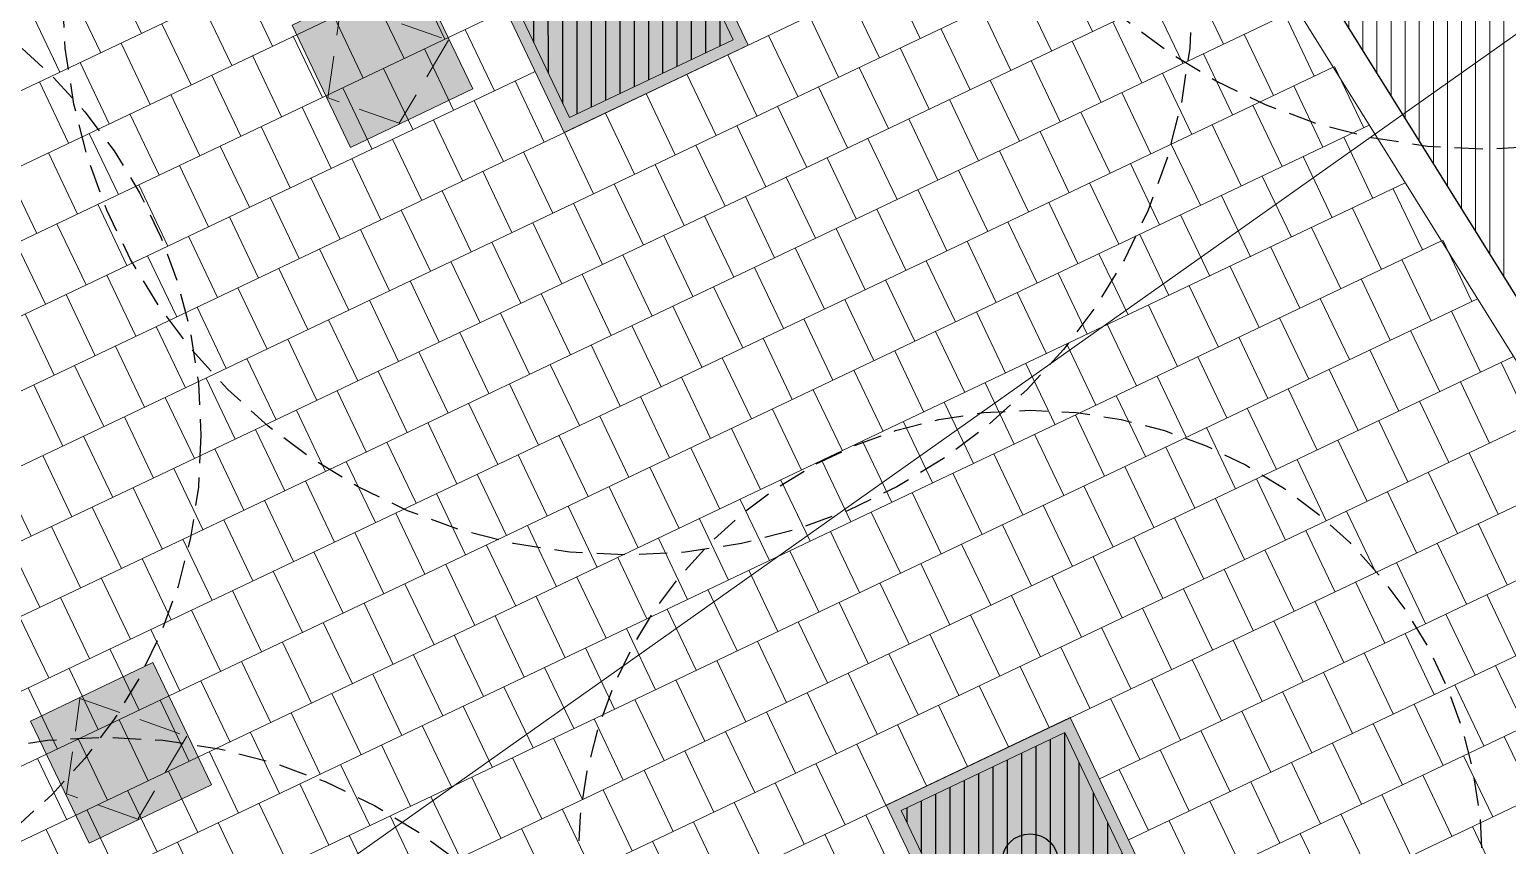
# Model space of a CAD drawing. Header units: metres. Extents: x 678805 to 1359287, y 2747329 to 5497370.
# Drawn here: x 679666.2 to 679679.28, y 2748553.04 to 2748560.27 of the extents above; entities that cross this region are included whole.
import ezdxf
from ezdxf.enums import TextEntityAlignment as Align

# ---------------------------------------------------------------- set-up
doc = ezdxf.new("R2010")
doc.units = ezdxf.units.M
doc.linetypes.add('XREF_MON_HSC_FURNITURE$0$DASHED2', pattern=[0.375, 0.25, -0.125])
doc.linetypes.add('XREF_MON_SFT_TREES$0$HIDDEN', pattern=[0.375, 0.25, -0.125])
for name, color, linetype in [('00_XREF_MON_HSC_PAVEMENT', 7, 'Continuous'), ('00_XREF_TWQ_BUILDINGS', 7, 'Continuous'), ('00_XREF_TWQ_SFT_TREES', 7, 'Continuous'), ('XREF_MON_GENERAL_LAYOUT$0$02-L-Edge Line Step -10cm', 6, 'Continuous'), ('XREF_MON_HSC_PAVEMENT$0$03-TR-Tree Pit_Green', 74, 'Continuous'), ('XREF_MON_SFT_TREES$0$SL_TREE_CANOPY', 251, 'XREF_MON_SFT_TREES$0$HIDDEN'), ('XREF_MON_SFT_TREES$0$SL_TREE_TRUNK', 251, 'Continuous')]:
    doc.layers.add(name, color=color, linetype=linetype)
for name, color, linetype, true_color in [('02-L-Waterfeatures 01', 7, 'Continuous', 0x4da6ff), ('XREF_MON_HSC_PAVEMENT$0$03-TR-Tree Pit_White', 7, 'Continuous', 0xfcfcfc), ('XREF_MON_SFT_TREES$0$SL_TREE_ACACIA_NILOTICA', 7, 'Continuous', 0x264d00), ('XREF_MON_SFT_TREES$0$SL_TREE_ALBIZIA_LEBBECK', 7, 'Continuous', 0xa3a300), ('XREF_MON_SFT_TREES$0$SL_TREE_CERCIDIUM_FLORIDUM', 7, 'Continuous', 0xe0e000)]:
    doc.layers.add(name, color=color, linetype=linetype, true_color=true_color)
for name, color, linetype, lineweight in [('XREF_MON_GENERAL_LAYOUT$0$02-L-Level Curves 1m', 37, 'Continuous', 5), ('XREF_MON_GENERAL_LAYOUT$0$02-L-Material Change', 251, 'Continuous', 5), ('XREF_MON_GENERAL_LAYOUT$0$04-BK-Tree Pit', 6, 'Continuous', 5), ('XREF_MON_HSC_FURNITURE$0$02-L-Furnitures  type 1', 8, 'Continuous', 13), ('XREF_MON_HSC_PAVEMENT$0$04-BK-Tree Pit', 6, 'Continuous', 5)]:
    doc.layers.add(name, color=color, linetype=linetype, lineweight=lineweight)
for name, color, linetype, lineweight, true_color in [('XREF_MON_HSC_PAVEMENT$0$02-L-Joints-Paviment_07_Precast Concrete Blocks 60X40', 7, 'Continuous', 5, 0x999999), ('XREF_MON_HSC_PAVEMENT$0$03-TR-Pavement_02_Sealed Gravel', 7, 'Continuous', 5, 0x38321e), ('XREF_MON_HSC_PAVEMENT$0$03-TR-Pavement_07_Precast Concrete Blocks 60X40', 7, 'Continuous', 5, 0x999999)]:
    doc.layers.add(name, color=color, linetype=linetype, lineweight=lineweight, true_color=true_color)
doc.layers.get('XREF_MON_SFT_TREES$0$SL_TREE_ACACIA_NILOTICA').off()
doc.layers.get('XREF_MON_SFT_TREES$0$SL_TREE_ALBIZIA_LEBBECK').off()
doc.layers.get('XREF_MON_SFT_TREES$0$SL_TREE_CERCIDIUM_FLORIDUM').off()
doc.styles.add('XREF_MON_GENERAL_LAYOUT$0$Standard', font='arial.ttf')

# ---------------------------------------------------------------- blocks, each defined once
blk = doc.blocks.new('XREF_MON_SFT_TREES$0$Albizia_lebbeck')
at = {"layer": 'XREF_MON_SFT_TREES$0$SL_TREE_CANOPY', "linetype": 'XREF_MON_SFT_TREES$0$HIDDEN'}
blk.add_circle((0, 0), 5, dxfattribs=at)
blk = doc.blocks.new('XREF_MON_SFT_TREES$0$cercidium_floridum')
h = blk.add_hatch()
h.set_pattern_fill('ANSI31', color=256, scale=0.1)
edge = h.paths.add_edge_path()
edge.add_arc((0, 0), 4.5, -25.4481, 334.5519)
at = {"layer": 'XREF_MON_SFT_TREES$0$SL_TREE_TRUNK'}
h = blk.add_hatch(color=256, dxfattribs=at)
h.dxf.hatch_style = 1
edge = h.paths.add_edge_path()
edge.add_arc((0, 0), 0.25, 0, 360)
at = {"layer": 'XREF_MON_SFT_TREES$0$SL_TREE_CANOPY', "linetype": 'XREF_MON_SFT_TREES$0$HIDDEN'}
blk.add_circle((0, 0), 4.5, dxfattribs=at)
at = {"layer": 'XREF_MON_SFT_TREES$0$SL_TREE_TRUNK'}
blk.add_circle((0, 0), 0.25, dxfattribs=at)
blk = doc.blocks.new('XREF_MON_SFT_TREES$0$Acacia_nilotica')
h = blk.add_hatch()
h.set_pattern_fill('ANSI31', color=256, scale=0.1)
edge = h.paths.add_edge_path()
edge.add_arc((0, 0), 4, 0, 360)
at = {"layer": 'XREF_MON_SFT_TREES$0$SL_TREE_TRUNK'}
h = blk.add_hatch(color=256, dxfattribs=at)
h.dxf.hatch_style = 1
edge = h.paths.add_edge_path()
edge.add_arc((0, 0), 0.25, 0, 360)
at = {"layer": 'XREF_MON_SFT_TREES$0$SL_TREE_CANOPY', "linetype": 'XREF_MON_SFT_TREES$0$HIDDEN'}
blk.add_circle((0, 0), 4, dxfattribs=at)
at = {"layer": 'XREF_MON_SFT_TREES$0$SL_TREE_TRUNK'}
blk.add_circle((0, 0), 0.25, dxfattribs=at)
blk = doc.blocks.new('XREF_MON_SFT_TREES')
at = {"layer": 'XREF_MON_SFT_TREES$0$SL_TREE_ACACIA_NILOTICA', "rotation": 25.44812939262281}
blk.add_blockref('XREF_MON_SFT_TREES$0$Acacia_nilotica', (679675.055, 2748552.895), dxfattribs=at)
at = {"layer": 'XREF_MON_SFT_TREES$0$SL_TREE_ALBIZIA_LEBBECK', "rotation": 25.44812939262281}
for p in [(679679.084, 2748564.205), (679671.493, 2748560.613), (679666.871, 2748549)]:
    blk.add_blockref('XREF_MON_SFT_TREES$0$Albizia_lebbeck', p, dxfattribs=at)
at = {"layer": 'XREF_MON_SFT_TREES$0$SL_TREE_CERCIDIUM_FLORIDUM', "rotation": 25.44812939262281}
blk.add_blockref('XREF_MON_SFT_TREES$0$cercidium_floridum', (679663.219, 2748556.675), dxfattribs=at)
blk = doc.blocks.new('XREF_MON_HSC_PAVEMENT$0$ALCORQUE RECTANGULAR')
at = {"layer": 'XREF_MON_HSC_PAVEMENT$0$03-TR-Tree Pit_Green', "ltscale": 0.3}
h = blk.add_hatch(dxfattribs=at)
h.set_pattern_fill('ANSI31', color=256, scale=0.04, angle=-45)
h.set_pattern_definition([(360, (-2068898.16958, 3428624.0145), (3e-17, 0.127), [])])
h.paths.add_polyline_path([(679903.391, 2748647.421), (679902.702, 2748648.869), (679904.689, 2748649.814), (679905.377, 2748648.367)])
at = {"layer": 'XREF_MON_HSC_PAVEMENT$0$03-TR-Tree Pit_White'}
h = blk.add_hatch(color=256, dxfattribs=at)
h.dxf.hatch_style = 1
h.paths.add_polyline_path([(679903.344, 2748647.288), (679902.569, 2748648.916), (679904.736, 2748649.947), (679905.511, 2748648.319)])
blk = doc.blocks.new('XREF_MON_HSC_PAVEMENT')
at = {"layer": 'XREF_MON_HSC_PAVEMENT$0$03-TR-Pavement_02_Sealed Gravel', "linetype": 'Continuous'}
h = blk.add_hatch(dxfattribs=at)
h.set_pattern_fill('ANSI31', color=256, scale=0.0393, angle=45)
h.set_pattern_definition([(90, (652974.11672, 2717198.73223), (-0.1247775, 0), [])])
h.paths.add_polyline_path([(679677.201, 2748573.555), (679683.041, 2748573.777), (679687.329, 2748576.176), (679693.395, 2748575.721), (679695.755, 2748576.821), (679698.899, 2748570.077), (679696.876, 2748565.409), (679691.299, 2748563.582), (679690.559, 2748563.185), (679688.204, 2748561.07), (679682.247, 2748562.313), (679677.021, 2748573.467)])
h.paths.add_polyline_path([(679758.64, 2748582.443), (679748.157, 2748599.32), (679704.653, 2748591.943), (679666.232, 2748578.973), (679685.689, 2748547.73)])
at = {"layer": 'XREF_MON_HSC_PAVEMENT$0$02-L-Joints-Paviment_07_Precast Concrete Blocks 60X40'}
for points in [[(679667.193, 2748560.231), (679666.935, 2748560.773)], [(679669.877, 2748560.179), (679669.62, 2748560.721)], [(679674.083, 2748560.187), (679673.825, 2748560.729)], [(679675.607, 2748560.248), (679675.349, 2748560.79)], [(679666.832, 2748560.059), (679666.574, 2748560.601)], [(679668.353, 2748560.119), (679668.095, 2748560.66)], [(679675.246, 2748560.076), (679674.988, 2748560.618)], [(679676.767, 2748560.136), (679676.509, 2748560.677)], [(679667.992, 2748559.947), (679667.734, 2748560.488)], [(679669.516, 2748560.008), (679669.258, 2748560.549)], [(679673.722, 2748560.015), (679673.464, 2748560.557)], [(679674.885, 2748559.904), (679674.627, 2748560.446)], [(679676.406, 2748559.964), (679676.148, 2748560.505)], [(679666.471, 2748559.887), (679666.213, 2748560.429)], [(679667.631, 2748559.775), (679667.373, 2748560.317)], [(679669.155, 2748559.836), (679668.897, 2748560.377)], [(679673.361, 2748559.843), (679673.103, 2748560.385)], [(679676.045, 2748559.792), (679675.787, 2748560.334)], [(679677.569, 2748559.853), (679677.311, 2748560.394)], [(679668.794, 2748559.664), (679668.536, 2748560.206)], [(679670.315, 2748559.723), (679670.057, 2748560.265)], [(679672.999, 2748559.672), (679672.742, 2748560.213)], [(679674.524, 2748559.732), (679674.266, 2748560.274)], [(679677.208, 2748559.681), (679676.95, 2748560.223)], [(679667.27, 2748559.603), (679667.012, 2748560.145)], [(679669.954, 2748559.551), (679669.696, 2748560.093)], [(679674.162, 2748559.561), (679673.905, 2748560.102)], [(679675.684, 2748559.62), (679675.426, 2748560.162)], [(679666.908, 2748559.431), (679666.651, 2748559.973)], [(679668.433, 2748559.492), (679668.175, 2748560.034)], [(679672.638, 2748559.5), (679672.38, 2748560.041)], [(679673.801, 2748559.389), (679673.543, 2748559.93)], [(679675.322, 2748559.448), (679675.065, 2748559.99)], [(679676.847, 2748559.509), (679676.589, 2748560.051)], [(679678.007, 2748559.396), (679677.749, 2748559.938)], [(679666.547, 2748559.259), (679666.289, 2748559.801)], [(679668.071, 2748559.32), (679667.814, 2748559.862)], [(679669.593, 2748559.379), (679669.335, 2748559.921)], [(679670.756, 2748559.268), (679670.498, 2748559.81)], [(679672.277, 2748559.328), (679672.019, 2748559.87)], [(679674.961, 2748559.276), (679674.703, 2748559.818)], [(679676.485, 2748559.337), (679676.228, 2748559.879)], [(679667.71, 2748559.148), (679667.452, 2748559.69)], [(679669.232, 2748559.208), (679668.974, 2748559.749)], [(679671.916, 2748559.156), (679671.658, 2748559.698)], [(679673.44, 2748559.217), (679673.182, 2748559.759)], [(679676.124, 2748559.165), (679675.866, 2748559.707)], [(679677.646, 2748559.225), (679677.388, 2748559.766)], [(679668.87, 2748559.036), (679668.613, 2748559.577)], [(679670.395, 2748559.097), (679670.137, 2748559.638)], [(679673.079, 2748559.045), (679672.821, 2748559.587)], [(679674.6, 2748559.104), (679674.342, 2748559.646)], [(679675.763, 2748558.993), (679675.505, 2748559.535)], [(679677.284, 2748559.053), (679677.027, 2748559.595)], [(679667.349, 2748558.976), (679667.091, 2748559.518)], [(679668.509, 2748558.864), (679668.251, 2748559.406)], [(679670.033, 2748558.925), (679669.776, 2748559.466)], [(679671.555, 2748558.984), (679671.297, 2748559.526)], [(679672.718, 2748558.873), (679672.46, 2748559.415)], [(679674.239, 2748558.932), (679673.981, 2748559.474)], [(679676.923, 2748558.881), (679676.665, 2748559.423)], [(679666.988, 2748558.804), (679666.73, 2748559.346)], [(679669.672, 2748558.753), (679669.414, 2748559.295)], [(679671.193, 2748558.812), (679670.936, 2748559.354)], [(679673.878, 2748558.761), (679673.62, 2748559.302)], [(679675.402, 2748558.821), (679675.144, 2748559.363)], [(679678.089, 2748558.77), (679677.831, 2748559.312)], [(679666.627, 2748558.632), (679666.369, 2748559.174)], [(679668.148, 2748558.692), (679667.89, 2748559.234)], [(679670.832, 2748558.64), (679670.574, 2748559.182)], [(679672.356, 2748558.701), (679672.099, 2748559.243)], [(679675.041, 2748558.65), (679674.783, 2748559.191)], [(679676.562, 2748558.709), (679676.304, 2748559.251)], [(679677.728, 2748558.598), (679677.47, 2748559.14)], [(679667.787, 2748558.52), (679667.529, 2748559.062)], [(679669.311, 2748558.581), (679669.053, 2748559.123)], [(679670.471, 2748558.468), (679670.213, 2748559.01)], [(679671.995, 2748558.529), (679671.737, 2748559.071)], [(679673.516, 2748558.589), (679673.259, 2748559.13)], [(679674.68, 2748558.478), (679674.422, 2748559.019)], [(679676.201, 2748558.537), (679675.943, 2748559.079)], [(679666.266, 2748558.461), (679666.008, 2748559.002)], [(679667.426, 2748558.348), (679667.168, 2748558.89)], [(679668.95, 2748558.409), (679668.692, 2748558.951)], [(679671.634, 2748558.357), (679671.376, 2748558.899)], [(679673.155, 2748558.417), (679672.897, 2748558.959)], [(679675.84, 2748558.365), (679675.582, 2748558.907)], [(679677.367, 2748558.426), (679677.109, 2748558.968)], [(679668.589, 2748558.237), (679668.331, 2748558.779)], [(679670.11, 2748558.297), (679669.852, 2748558.838)], [(679672.794, 2748558.245), (679672.536, 2748558.787)], [(679674.318, 2748558.306), (679674.061, 2748558.848)], [(679677.005, 2748558.254), (679676.748, 2748558.796)], [(679678.527, 2748558.314), (679678.269, 2748558.855)], [(679667.064, 2748558.176), (679666.807, 2748558.718)], [(679669.749, 2748558.125), (679669.491, 2748558.666)], [(679671.273, 2748558.186), (679671.015, 2748558.727)], [(679672.433, 2748558.073), (679672.175, 2748558.615)], [(679673.957, 2748558.134), (679673.699, 2748558.676)], [(679675.478, 2748558.193), (679675.221, 2748558.735)], [(679676.644, 2748558.082), (679676.386, 2748558.624)], [(679678.165, 2748558.142), (679677.908, 2748558.684)], [(679666.703, 2748558.004), (679666.445, 2748558.546)], [(679668.227, 2748558.065), (679667.97, 2748558.607)], [(679669.387, 2748557.953), (679669.13, 2748558.495)], [(679670.912, 2748558.014), (679670.654, 2748558.555)], [(679673.596, 2748557.962), (679673.338, 2748558.504)], [(679675.117, 2748558.021), (679674.859, 2748558.563)], [(679677.804, 2748557.97), (679677.546, 2748558.512)], [(679666.342, 2748557.833), (679666.084, 2748558.374)], [(679667.866, 2748557.893), (679667.608, 2748558.435)], [(679670.55, 2748557.842), (679670.293, 2748558.384)], [(679672.072, 2748557.901), (679671.814, 2748558.443)], [(679674.756, 2748557.85), (679674.498, 2748558.391)], [(679676.283, 2748557.91), (679676.025, 2748558.452)], [(679678.964, 2748557.859), (679678.707, 2748558.401)], [(679667.505, 2748557.722), (679667.247, 2748558.263)], [(679669.026, 2748557.781), (679668.768, 2748558.323)], [(679671.711, 2748557.729), (679671.453, 2748558.271)], [(679673.235, 2748557.79), (679672.977, 2748558.332)], [(679675.922, 2748557.739), (679675.664, 2748558.28)], [(679677.443, 2748557.798), (679677.185, 2748558.34)], [(679678.603, 2748557.687), (679678.345, 2748558.229)], [(679667.144, 2748557.55), (679666.886, 2748558.091)], [(679668.665, 2748557.609), (679668.407, 2748558.151)], [(679670.189, 2748557.67), (679669.931, 2748558.212)], [(679671.349, 2748557.557), (679671.092, 2748558.099)], [(679672.874, 2748557.618), (679672.616, 2748558.16)], [(679674.395, 2748557.678), (679674.137, 2748558.219)], [(679675.561, 2748557.567), (679675.303, 2748558.108)], [(679677.082, 2748557.626), (679676.824, 2748558.168)], [(679668.304, 2748557.437), (679668.046, 2748557.979)], [(679669.828, 2748557.498), (679669.57, 2748558.04)], [(679672.512, 2748557.446), (679672.255, 2748557.988)], [(679674.034, 2748557.506), (679673.776, 2748558.048)], [(679676.721, 2748557.454), (679676.463, 2748557.996)], [(679678.242, 2748557.515), (679677.984, 2748558.057)], [(679666.783, 2748557.378), (679666.525, 2748557.92)], [(679669.467, 2748557.326), (679669.209, 2748557.868)], [(679670.988, 2748557.386), (679670.73, 2748557.927)], [(679673.672, 2748557.334), (679673.415, 2748557.876)], [(679675.199, 2748557.395), (679674.942, 2748557.937)], [(679677.881, 2748557.343), (679677.623, 2748557.885)], [(679666.421, 2748557.206), (679666.164, 2748557.748)], [(679667.943, 2748557.265), (679667.685, 2748557.807)], [(679670.627, 2748557.214), (679670.369, 2748557.755)], [(679672.151, 2748557.275), (679671.893, 2748557.816)], [(679673.311, 2748557.162), (679673.053, 2748557.704)], [(679674.838, 2748557.223), (679674.58, 2748557.765)], [(679676.36, 2748557.282), (679676.102, 2748557.824)], [(679677.52, 2748557.171), (679677.262, 2748557.713)], [(679679.041, 2748557.231), (679678.783, 2748557.773)], [(679667.582, 2748557.093), (679667.324, 2748557.635)], [(679669.106, 2748557.154), (679668.848, 2748557.696)], [(679670.266, 2748557.042), (679670.008, 2748557.584)], [(679671.79, 2748557.103), (679671.532, 2748557.644)], [(679674.477, 2748557.051), (679674.219, 2748557.593)], [(679675.998, 2748557.11), (679675.741, 2748557.652)], [(679678.68, 2748557.059), (679678.422, 2748557.601)], [(679667.22, 2748556.922), (679666.963, 2748557.463)], [(679668.745, 2748556.982), (679668.487, 2748557.524)], [(679671.429, 2748556.931), (679671.171, 2748557.473)], [(679672.95, 2748556.99), (679672.692, 2748557.532)], [(679675.637, 2748556.939), (679675.379, 2748557.48)], [(679677.159, 2748556.999), (679676.901, 2748557.541)], [(679668.383, 2748556.811), (679668.126, 2748557.352)], [(679669.905, 2748556.87), (679669.647, 2748557.412)], [(679672.589, 2748556.818), (679672.331, 2748557.36)], [(679674.116, 2748556.879), (679673.858, 2748557.421)], [(679675.276, 2748556.767), (679675.018, 2748557.309)], [(679676.797, 2748556.828), (679676.54, 2748557.369)], [(679678.319, 2748556.887), (679678.061, 2748557.429)], [(679679.482, 2748556.776), (679679.224, 2748557.318)], [(679666.859, 2748556.75), (679666.601, 2748557.291)], [(679668.022, 2748556.639), (679667.764, 2748557.18)], [(679669.543, 2748556.698), (679669.286, 2748557.24)], [(679671.068, 2748556.759), (679670.81, 2748557.301)], [(679672.228, 2748556.646), (679671.97, 2748557.188)], [(679673.755, 2748556.707), (679673.497, 2748557.249)], [(679676.436, 2748556.656), (679676.178, 2748557.198)], [(679677.957, 2748556.715), (679677.7, 2748557.257)], [(679666.498, 2748556.578), (679666.24, 2748557.12)], [(679669.182, 2748556.526), (679668.924, 2748557.068)], [(679670.706, 2748556.587), (679670.449, 2748557.129)], [(679673.394, 2748556.535), (679673.136, 2748557.077)], [(679674.915, 2748556.595), (679674.657, 2748557.137)], [(679677.596, 2748556.543), (679677.338, 2748557.085)], [(679679.12, 2748556.604), (679678.863, 2748557.146)], [(679667.661, 2748556.467), (679667.403, 2748557.009)], [(679670.345, 2748556.415), (679670.087, 2748556.957)], [(679671.866, 2748556.475), (679671.609, 2748557.016)], [(679674.554, 2748556.423), (679674.296, 2748556.965)], [(679676.075, 2748556.484), (679675.817, 2748557.026)], [(679678.759, 2748556.432), (679678.501, 2748556.974)], [(679667.3, 2748556.295), (679667.042, 2748556.837)], [(679668.821, 2748556.354), (679668.563, 2748556.896)], [(679669.984, 2748556.243), (679669.726, 2748556.785)], [(679671.505, 2748556.303), (679671.247, 2748556.844)], [(679673.032, 2748556.364), (679672.775, 2748556.905)], [(679674.192, 2748556.251), (679673.935, 2748556.793)], [(679675.714, 2748556.312), (679675.456, 2748556.854)], [(679677.235, 2748556.371), (679676.977, 2748556.913)], [(679678.398, 2748556.26), (679678.14, 2748556.802)], [(679666.939, 2748556.123), (679666.681, 2748556.665)], [(679668.46, 2748556.182), (679668.202, 2748556.724)], [(679671.144, 2748556.131), (679670.886, 2748556.673)], [(679672.671, 2748556.192), (679672.413, 2748556.733)], [(679675.353, 2748556.14), (679675.095, 2748556.682)], [(679676.874, 2748556.199), (679676.616, 2748556.741)], [(679668.099, 2748556.011), (679667.841, 2748556.552)], [(679669.623, 2748556.071), (679669.365, 2748556.613)], [(679672.31, 2748556.02), (679672.052, 2748556.562)], [(679673.831, 2748556.079), (679673.573, 2748556.621)], [(679676.513, 2748556.028), (679676.255, 2748556.569)], [(679678.037, 2748556.088), (679677.779, 2748556.63)], [(679666.577, 2748555.951), (679666.32, 2748556.493)], [(679669.262, 2748555.9), (679669.004, 2748556.441)], [(679670.783, 2748555.959), (679670.525, 2748556.501)], [(679673.47, 2748555.907), (679673.212, 2748556.449)], [(679674.991, 2748555.968), (679674.734, 2748556.51)], [(679676.151, 2748555.856), (679675.894, 2748556.398)], [(679677.676, 2748555.917), (679677.418, 2748556.458)], [(679679.197, 2748555.976), (679678.939, 2748556.518)], [(679666.216, 2748555.779), (679665.958, 2748556.321)], [(679667.737, 2748555.839), (679667.48, 2748556.38)], [(679668.9, 2748555.728), (679668.643, 2748556.269)], [(679670.422, 2748555.787), (679670.164, 2748556.329)], [(679671.949, 2748555.848), (679671.691, 2748556.39)], [(679673.109, 2748555.735), (679672.851, 2748556.277)], [(679674.63, 2748555.796), (679674.372, 2748556.338)], [(679677.314, 2748555.745), (679677.057, 2748556.287)], [(679678.836, 2748555.804), (679678.578, 2748556.346)], [(679667.376, 2748555.667), (679667.118, 2748556.209)], [(679670.061, 2748555.615), (679669.803, 2748556.157)], [(679671.588, 2748555.676), (679671.33, 2748556.218)], [(679674.269, 2748555.624), (679674.011, 2748556.166)], [(679675.79, 2748555.684), (679675.532, 2748556.226)], [(679678.475, 2748555.632), (679678.217, 2748556.174)], [(679667.015, 2748555.495), (679666.757, 2748556.037)], [(679668.539, 2748555.556), (679668.281, 2748556.098)], [(679671.226, 2748555.504), (679670.969, 2748556.046)], [(679672.748, 2748555.564), (679672.49, 2748556.105)], [(679675.429, 2748555.512), (679675.171, 2748556.054)], [(679676.953, 2748555.573), (679676.695, 2748556.115)], [(679678.113, 2748555.46), (679677.856, 2748556.002)], [(679668.178, 2748555.384), (679667.92, 2748555.926)], [(679669.699, 2748555.443), (679669.442, 2748555.985)], [(679670.865, 2748555.332), (679670.607, 2748555.874)], [(679672.386, 2748555.392), (679672.129, 2748555.934)], [(679673.908, 2748555.453), (679673.65, 2748555.994)], [(679675.068, 2748555.34), (679674.81, 2748555.882)], [(679676.592, 2748555.401), (679676.334, 2748555.943)], [(679679.276, 2748555.349), (679679.019, 2748555.891)], [(679666.654, 2748555.323), (679666.396, 2748555.865)], [(679667.817, 2748555.212), (679667.559, 2748555.754)], [(679669.338, 2748555.271), (679669.08, 2748555.813)], [(679672.025, 2748555.22), (679671.767, 2748555.762)], [(679673.547, 2748555.281), (679673.289, 2748555.822)], [(679676.231, 2748555.229), (679675.973, 2748555.771)], [(679677.752, 2748555.289), (679677.494, 2748555.83)], [(679666.293, 2748555.151), (679666.035, 2748555.693)], [(679668.977, 2748555.1), (679668.719, 2748555.641)], [(679670.504, 2748555.16), (679670.246, 2748555.702)], [(679673.185, 2748555.109), (679672.928, 2748555.651)], [(679674.707, 2748555.168), (679674.449, 2748555.71)], [(679677.391, 2748555.117), (679677.133, 2748555.658)], [(679678.915, 2748555.178), (679678.657, 2748555.719)], [(679667.456, 2748555.04), (679667.198, 2748555.582)], [(679670.143, 2748554.989), (679669.885, 2748555.53)], [(679671.664, 2748555.048), (679671.406, 2748555.59)], [(679672.824, 2748554.937), (679672.566, 2748555.479)], [(679674.345, 2748554.996), (679674.088, 2748555.538)], [(679675.87, 2748555.057), (679675.612, 2748555.599)], [(679677.03, 2748554.945), (679676.772, 2748555.487)], [(679678.554, 2748555.006), (679678.296, 2748555.547)], [(679667.095, 2748554.868), (679666.837, 2748555.41)], [(679668.616, 2748554.928), (679668.358, 2748555.469)], [(679669.782, 2748554.817), (679669.524, 2748555.358)], [(679671.303, 2748554.876), (679671.045, 2748555.418)], [(679673.984, 2748554.824), (679673.726, 2748555.366)], [(679675.509, 2748554.885), (679675.251, 2748555.427)], [(679678.193, 2748554.834), (679677.935, 2748555.376)], [(679666.733, 2748554.696), (679666.476, 2748555.238)], [(679668.255, 2748554.756), (679667.997, 2748555.298)], [(679670.942, 2748554.704), (679670.684, 2748555.246)], [(679672.463, 2748554.765), (679672.205, 2748555.307)], [(679675.147, 2748554.713), (679674.89, 2748555.255)], [(679676.669, 2748554.773), (679676.411, 2748555.315)], [(679679.353, 2748554.721), (679679.095, 2748555.263)], [(679667.893, 2748554.584), (679667.636, 2748555.126)], [(679669.42, 2748554.645), (679669.163, 2748555.187)], [(679672.102, 2748554.593), (679671.844, 2748555.135)], [(679673.623, 2748554.653), (679673.365, 2748555.194)], [(679674.786, 2748554.542), (679674.528, 2748555.083)], [(679676.307, 2748554.601), (679676.05, 2748555.143)], [(679677.832, 2748554.662), (679677.574, 2748555.204)], [(679678.992, 2748554.549), (679678.734, 2748555.091)], [(679666.372, 2748554.525), (679666.114, 2748555.066)], [(679667.532, 2748554.412), (679667.274, 2748554.954)], [(679669.059, 2748554.473), (679668.801, 2748555.015)], [(679670.58, 2748554.532), (679670.323, 2748555.074)], [(679671.741, 2748554.421), (679671.483, 2748554.963)], [(679673.262, 2748554.481), (679673.004, 2748555.023)], [(679675.946, 2748554.429), (679675.688, 2748554.971)], [(679677.47, 2748554.49), (679677.213, 2748555.032)], [(679668.698, 2748554.301), (679668.44, 2748554.843)], [(679670.219, 2748554.36), (679669.961, 2748554.902)], [(679672.901, 2748554.309), (679672.643, 2748554.851)], [(679674.425, 2748554.37), (679674.167, 2748554.912)], [(679677.109, 2748554.318), (679676.851, 2748554.86)], [(679678.63, 2748554.378), (679678.373, 2748554.919)], [(679667.171, 2748554.24), (679666.913, 2748554.782)], [(679669.858, 2748554.189), (679669.6, 2748554.73)], [(679671.379, 2748554.249), (679671.122, 2748554.791)], [(679674.064, 2748554.198), (679673.806, 2748554.74)], [(679675.585, 2748554.257), (679675.327, 2748554.799)], [(679678.269, 2748554.206), (679678.011, 2748554.747)], [(679666.81, 2748554.068), (679666.552, 2748554.61)], [(679668.337, 2748554.129), (679668.079, 2748554.671)], [(679671.018, 2748554.078), (679670.76, 2748554.619)], [(679672.54, 2748554.137), (679672.282, 2748554.679)], [(679673.703, 2748554.026), (679673.445, 2748554.568)], [(679675.224, 2748554.085), (679674.966, 2748554.627)], [(679676.748, 2748554.146), (679676.49, 2748554.688)], [(679677.908, 2748554.034), (679677.65, 2748554.576)], [(679679.432, 2748554.095), (679679.174, 2748554.636)], [(679666.449, 2748553.896), (679666.191, 2748554.438)], [(679667.976, 2748553.957), (679667.718, 2748554.499)], [(679669.497, 2748554.017), (679669.239, 2748554.558)], [(679670.657, 2748553.906), (679670.399, 2748554.447)], [(679672.178, 2748553.965), (679671.921, 2748554.507)], [(679674.863, 2748553.914), (679674.605, 2748554.455)], [(679676.387, 2748553.974), (679676.129, 2748554.516)], [(679679.071, 2748553.923), (679678.813, 2748554.465)], [(679667.614, 2748553.785), (679667.357, 2748554.327)], [(679669.136, 2748553.845), (679668.878, 2748554.387)], [(679671.817, 2748553.793), (679671.559, 2748554.335)], [(679673.341, 2748553.854), (679673.084, 2748554.396)], [(679676.026, 2748553.802), (679675.768, 2748554.344)], [(679677.547, 2748553.862), (679677.289, 2748554.404)], [(679668.775, 2748553.673), (679668.517, 2748554.215)], [(679670.296, 2748553.734), (679670.038, 2748554.276)], [(679672.98, 2748553.682), (679672.722, 2748554.224)], [(679674.501, 2748553.742), (679674.244, 2748554.283)], [(679677.186, 2748553.69), (679676.928, 2748554.232)], [(679678.71, 2748553.751), (679678.452, 2748554.293)], [(679667.253, 2748553.614), (679666.995, 2748554.155)], [(679668.413, 2748553.501), (679668.156, 2748554.043)], [(679669.935, 2748553.562), (679669.677, 2748554.104)], [(679671.456, 2748553.621), (679671.198, 2748554.163)], [(679672.619, 2748553.51), (679672.361, 2748554.052)], [(679674.14, 2748553.57), (679673.882, 2748554.112)], [(679676.824, 2748553.518), (679676.567, 2748554.06)], [(679678.349, 2748553.579), (679678.091, 2748554.121)], [(679666.892, 2748553.442), (679666.634, 2748553.983)], [(679669.574, 2748553.39), (679669.316, 2748553.932)], [(679671.095, 2748553.449), (679670.837, 2748553.991)], [(679673.779, 2748553.398), (679673.521, 2748553.94)], [(679677.988, 2748553.407), (679677.73, 2748553.949)], [(679679.509, 2748553.467), (679679.251, 2748554.008)], [(679666.531, 2748553.27), (679666.273, 2748553.812)], [(679668.052, 2748553.329), (679667.794, 2748553.871)], [(679670.734, 2748553.278), (679670.476, 2748553.819)], [(679672.258, 2748553.338), (679672, 2748553.88)], [(679676.463, 2748553.346), (679676.205, 2748553.888)], [(679677.626, 2748553.235), (679677.369, 2748553.777)], [(679679.148, 2748553.295), (679678.89, 2748553.836)], [(679667.691, 2748553.157), (679667.433, 2748553.699)], [(679669.212, 2748553.218), (679668.955, 2748553.76)], [(679670.372, 2748553.106), (679670.115, 2748553.648)], [(679671.897, 2748553.167), (679671.639, 2748553.708)], [(679673.418, 2748553.226), (679673.16, 2748553.768)], [(679676.102, 2748553.174), (679675.844, 2748553.716)], [(679678.786, 2748553.123), (679678.529, 2748553.665)], [(679667.33, 2748552.985), (679667.072, 2748553.527)], [(679668.851, 2748553.046), (679668.593, 2748553.588)], [(679671.535, 2748552.995), (679671.278, 2748553.536)], [(679673.057, 2748553.054), (679672.799, 2748553.596)], [(679677.265, 2748553.063), (679677.007, 2748553.605)], [(679668.49, 2748552.874), (679668.232, 2748553.416)], [(679670.011, 2748552.934), (679669.753, 2748553.476)], [(679672.695, 2748552.882), (679672.438, 2748553.424)], [(679676.904, 2748552.892), (679676.646, 2748553.433)], [(679678.425, 2748552.951), (679678.167, 2748553.493)], [(679666.969, 2748552.814), (679666.711, 2748553.355)], [(679669.65, 2748552.762), (679669.392, 2748553.304)], [(679671.174, 2748552.823), (679670.916, 2748553.365)], [(679673.858, 2748552.771), (679673.601, 2748553.313)], [(679676.543, 2748552.72), (679676.285, 2748553.261)], [(679678.064, 2748552.779), (679677.806, 2748553.321)], [(679666.607, 2748552.642), (679666.35, 2748553.183)], [(679668.129, 2748552.703), (679667.871, 2748553.244)], [(679669.289, 2748552.59), (679669.031, 2748553.132)], [(679670.813, 2748552.651), (679670.555, 2748553.193)], [(679672.334, 2748552.71), (679672.076, 2748553.252)], [(679673.497, 2748552.599), (679673.239, 2748553.141)], [(679677.703, 2748552.607), (679677.445, 2748553.149)], [(679679.227, 2748552.668), (679678.969, 2748553.21)], [(679667.768, 2748552.531), (679667.51, 2748553.072)], [(679671.973, 2748552.538), (679671.715, 2748553.08)]]:
    blk.add_lwpolyline(points, dxfattribs=at)
at = {"layer": 'XREF_MON_HSC_PAVEMENT$0$03-TR-Pavement_07_Precast Concrete Blocks 60X40'}
for p, q in [((679654.006, 2748553.956), (679675.183, 2748564.033)), ((679655.04, 2748551.79), (679676.46, 2748561.983)), ((679655.299, 2748551.249), (679676.779, 2748561.47)), ((679663.664, 2748557.887), (679670.159, 2748560.978)), ((679655.557, 2748550.707), (679677.098, 2748560.958)), ((679655.816, 2748550.166), (679677.417, 2748560.445)), ((679663.922, 2748557.346), (679670.417, 2748560.436)), ((679656.077, 2748549.625), (679677.737, 2748559.932)), ((679664.18, 2748556.804), (679670.675, 2748559.894)), ((679656.335, 2748549.084), (679678.056, 2748559.42)), ((679656.594, 2748548.542), (679678.375, 2748558.907)), ((679656.852, 2748548.001), (679678.694, 2748558.395)), ((679657.111, 2748547.46), (679679.013, 2748557.882)), ((679657.37, 2748546.918), (679679.333, 2748557.37)), ((679657.628, 2748546.377), (679679.652, 2748556.857)), ((679657.887, 2748545.835), (679679.971, 2748556.344)), ((679675.668, 2748553.632), (679680.29, 2748555.832)), ((679675.926, 2748553.091), (679680.609, 2748555.319)), ((679676.184, 2748552.549), (679680.929, 2748554.807)), ((679658.921, 2748543.67), (679681.248, 2748554.294))]:
    blk.add_line(p, q, dxfattribs=at)
at = {"layer": 'XREF_MON_HSC_PAVEMENT$0$04-BK-Tree Pit', "rotation": 90}
for p in [(3428319.849, 2068656.784), (3428323.729, 2068648.663)]:
    blk.add_blockref('XREF_MON_HSC_PAVEMENT$0$ALCORQUE RECTANGULAR', p, dxfattribs=at)
blk = doc.blocks.new('XREF_MON_HSC_FURNITURE$0$Poliedric concrete bench 3')
at = {"true_color": 0xebebeb}
h = blk.add_hatch(color=7, dxfattribs=at)
h.dxf.hatch_style = 1
h.paths.add_polyline_path([(0, 0), (1.2, 0), (1.2, 1.2), (0, 1.2)])
at = {"color": 0}
blk.add_lwpolyline([(0, 0), (1.2, 0), (1.2, 1.2), (0, 1.2)], close=True, dxfattribs=at)
at = {"color": 253, "linetype": 'XREF_MON_HSC_FURNITURE$0$DASHED2', "ltscale": 1.5}
blk.add_lwpolyline([(0.008, 0.481), (0.481, 1.191), (1.191, 0.481), (0.481, 0.008)], close=True, dxfattribs=at)
blk = doc.blocks.new('XREF_MON_HSC_FURNITURE')
at = {"layer": 'XREF_MON_HSC_FURNITURE$0$02-L-Furnitures  type 1', "rotation": 25.59600512096665}
for p in [(679669.043, 2748559.222), (679666.729, 2748553.061)]:
    blk.add_blockref('XREF_MON_HSC_FURNITURE$0$Poliedric concrete bench 3', p, dxfattribs=at)
blk = doc.blocks.new('XREF_MON_GENERAL_LAYOUT$0$ALCORQUE RECTANGULAR')
blk.add_lwpolyline([(679903.391, 2748647.421), (679902.702, 2748648.868), (679904.689, 2748649.814), (679905.378, 2748648.366)], close=True)
at = {"layer": 'XREF_MON_GENERAL_LAYOUT$0$02-L-Material Change'}
blk.add_lwpolyline([(679903.344, 2748647.288), (679902.569, 2748648.916), (679904.736, 2748649.947), (679905.511, 2748648.319)], close=True, dxfattribs=at)
blk = doc.blocks.new('XREF_MON_GENERAL_LAYOUT')
at = {"layer": 'XREF_MON_GENERAL_LAYOUT$0$02-L-Edge Line Step -10cm'}
blk.add_line((679666.232, 2748578.973), (679687.861, 2748544.242), dxfattribs=at)
at = {"layer": 'XREF_MON_GENERAL_LAYOUT$0$02-L-Level Curves 1m', "ltscale": 0.3}
blk.add_lwpolyline([(679657.926, 2748545.057), (679730.871, 2748596.693), (679732.292, 2748608.522)], dxfattribs=at)
at = {"layer": 'XREF_MON_GENERAL_LAYOUT$0$02-L-Material Change', "ltscale": 0.3}
blk.add_line((679665.777, 2748579.136), (679687.642, 2748544.027), dxfattribs=at)
at = {"layer": 'XREF_MON_GENERAL_LAYOUT$0$04-BK-Tree Pit', "rotation": 90}
for p in [(3428319.849, 2068656.784), (3428323.729, 2068648.663)]:
    blk.add_blockref('XREF_MON_GENERAL_LAYOUT$0$ALCORQUE RECTANGULAR', p, dxfattribs=at)
at = {"style": 'XREF_MON_GENERAL_LAYOUT$0$Standard'}
for tag, rotation, p in [('604,00', 330.2643, (679905.77, 2748776.558)), ('603,00', 330.2643, (679901.861, 2748753.477)), ('600,00', 133.826, (679944.597, 2748745.153)), ('602,00', 330.2643, (679883.319, 2748738.727)), ('601,00', 117.8906, (679920.972, 2748732.87)), ('601,00', 330.2643, (679864.777, 2748723.976)), ('600,00', 40.8833, (679777.405, 2748705.444, 1.17)), ('602,00', 330.2643, (679941.275, 2748705.483)), ('601,00', 40.8833, (679701.798, 2748703.889, 1.17)), ('598,00', 62.091, (679810.267, 2748702.619)), ('600,00', 330.2643, (679877.781, 2748691.131)), ('600,00', 19.5511, (679920.444, 2748685.496)), ('601,00', 330.2643, (679934.813, 2748683.804)), ('599,00', 330.2643, (679854.567, 2748679.061)), ('600,00', 88.3928, (679743.913, 2748675.572)), ('599,00', 20.6086, (679924.26, 2748675.216)), ('601,00', 88.3928, (679728.035, 2748671.318, -2)), ('602,00', 88.3928, (679711.826, 2748665.966, -1)), ('603,00', 88.3928, (679695.615, 2748660.611)), ('599,00', 40.8833, (679788.807, 2748655.829, 1.17)), ('601,00', 40.8833, (679627.612, 2748644.603, 1.17)), ('603,00', 41.7058, (679702.499, 2748628.484, 1.17)), ('600,00', 40.8833, (679645.925, 2748597.926, 1.17)), ('599,00', 34.2277, (679673.574, 2748555.136, 5.34))]:
    blk.add_attdef(tag, text='', height=1, rotation=rotation, dxfattribs=at).set_placement(p, align=Align.MIDDLE)
at = {"ltscale": 0.3, "style": 'XREF_MON_GENERAL_LAYOUT$0$Standard'}
for tag, rotation, p in [('603,50', 330.2643, (679911.501, 2748760.57)), ('602,50', 330.2643, (679892.865, 2748745.846)), ('600,50', 133.826, (679933.048, 2748738.729)), ('601,50', 330.2643, (679873.581, 2748731.671)), ('601,50', 101.2857, (679909.522, 2748726.945)), ('602,50', 330.2643, (679948.625, 2748713.86)), ('600,50', 39.606, (679743.243, 2748706.971)), ('600,50', 330.2643, (679880.266, 2748702.726)), ('600,50', 17.3537, (679917.615, 2748690.554)), ('599,50', 330.2643, (679867.197, 2748684.716)), ('599,50', 18.8944, (679921.71, 2748680.578)), ('599,50', 39.606, (679778.991, 2748677.241)), ('600,50', 88.3928, (679735.925, 2748673.586)), ('601,50', 88.3928, (679719.906, 2748668.581)), ('602,50', 88.3928, (679703.474, 2748663.452)), ('598,50', 330.2643, (679861.765, 2748662.397)), ('601,50', 39.606, (679610.513, 2748662.061)), ('600,00', 41.7058, (679752.308, 2748637.685)), ('601,00', 41.7058, (679736.044, 2748634.538)), ('599,00', 35.0835, (679763.043, 2748634.415, 1.17)), ('602,00', 41.7058, (679720.174, 2748633.096, 1.17)), ('600,00', 35.0835, (679747.063, 2748629.903, 1.17)), ('601,00', 35.0835, (679731.246, 2748625.239, 1.17)), ('600,50', 39.606, (679636.92, 2748621.339)), ('602,00', 35.0835, (679715.4, 2748620.639, 1.17)), ('599,50', 28.7604, (679659.482, 2748574.323))]:
    blk.add_attdef(tag, text='', height=1, rotation=rotation, dxfattribs=at).set_placement(p, align=Align.MIDDLE)

msp = doc.modelspace()

# ---------------------------------------------------------------- block references
at = {"layer": '00_XREF_MON_HSC_PAVEMENT'}
msp.add_blockref('XREF_MON_HSC_PAVEMENT', (0, 0), dxfattribs=at)
at = {"layer": '00_XREF_TWQ_BUILDINGS'}
msp.add_blockref('XREF_MON_HSC_FURNITURE', (0, 0), dxfattribs=at)
at = {"layer": '00_XREF_TWQ_SFT_TREES'}
msp.add_blockref('XREF_MON_SFT_TREES', (0, 0), dxfattribs=at)
at = {"layer": '02-L-Waterfeatures 01', "color": 18, "true_color": 0x000000}
msp.add_blockref('XREF_MON_GENERAL_LAYOUT', (0, 0), dxfattribs=at)

doc.saveas('drawing.dxf')
